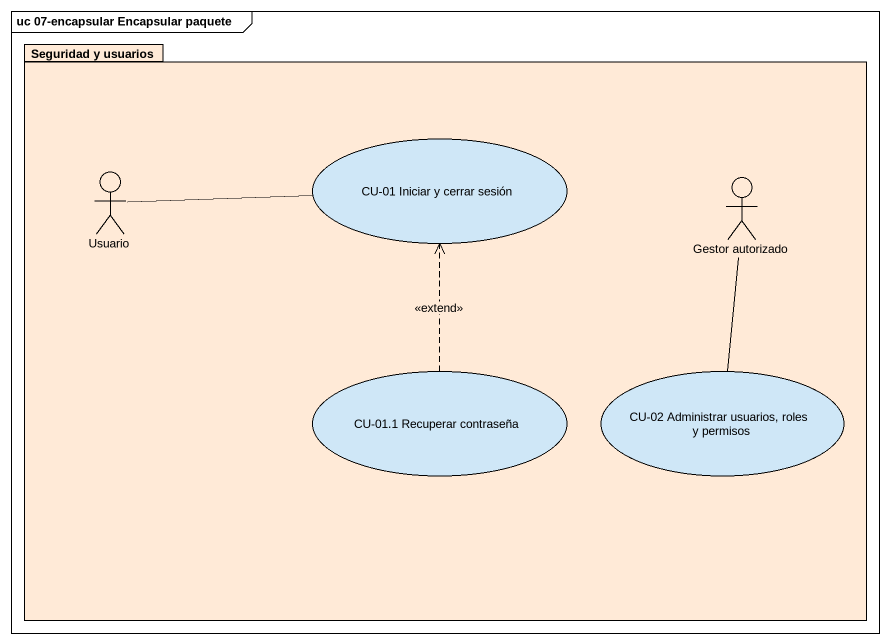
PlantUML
@startuml
mainframe uc 07-encapsular Encapsular paquete
package "Seguridad y usuarios" as Seguridad_y_usuarios #FFEAD7 {
  actor Usuario #FFEAD7
  usecase "CU-01 Iniciar y cerrar sesión" as CU_01_Iniciar_y_cerrar #CFE7F7
  actor "Gestor autorizado" as Gestor_autorizado #FFEAD7
  usecase "CU-01.1 Recuperar contraseña" as CU_01_1_Recuperar_contraseña #CFE7F7
  usecase "CU-02 Administrar usuarios, roles y permisos" as CU_02_Administrar_usuarios #CFE7F7
}
Usuario -right- CU_01_Iniciar_y_cerrar
Gestor_autorizado -- CU_02_Administrar_usuarios
CU_01_1_Recuperar_contraseña .up.> CU_01_Iniciar_y_cerrar : <<extend>>
@enduml
